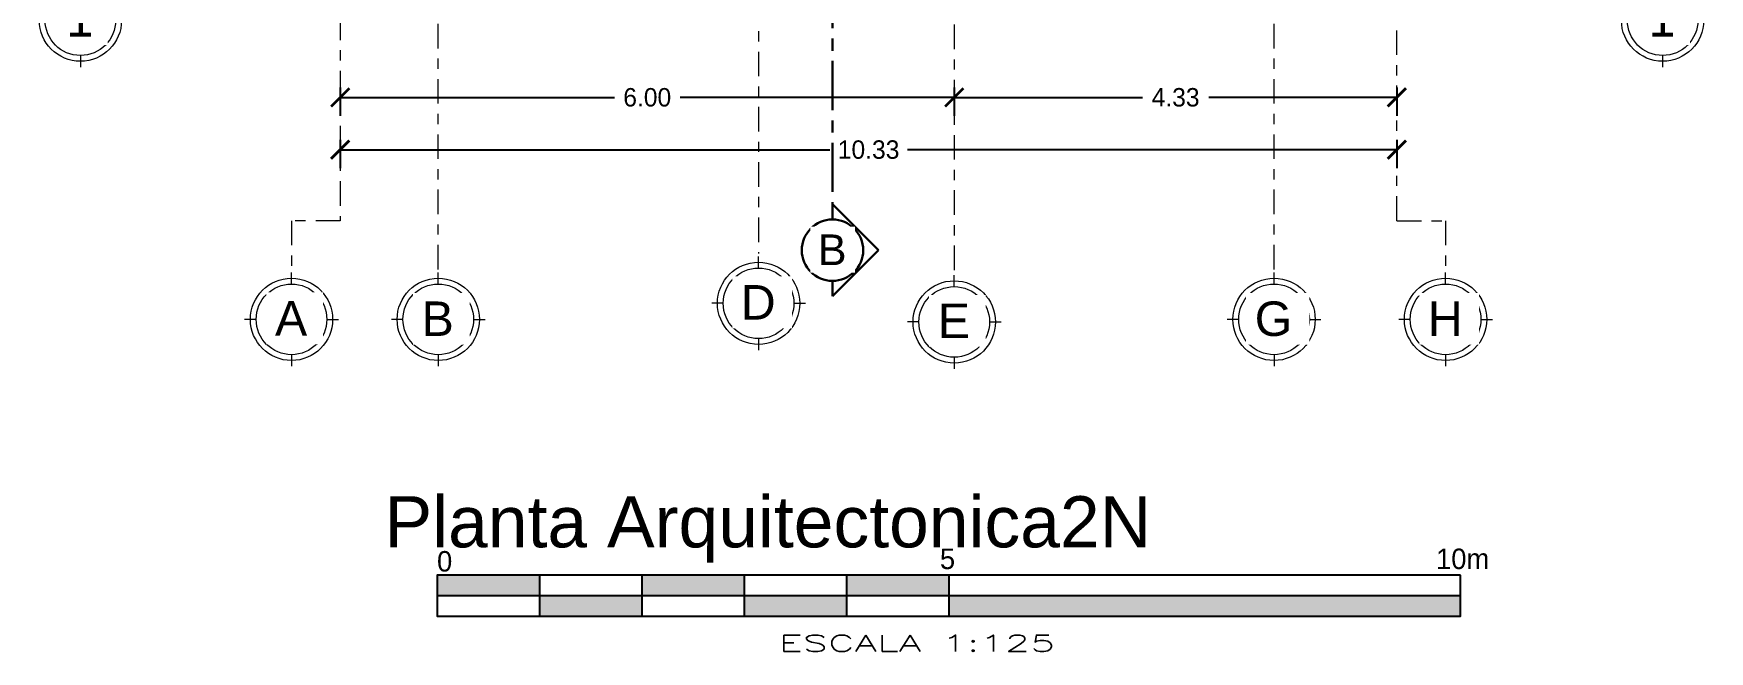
# Model space of a CAD drawing. Header units: millimetres. Extents: x -9559 to 23034, y -7226 to 22400.
# Drawn here: x 197.7 to 214.08, y 29.59 to 35.62 of the extents above; entities that cross this region are included whole.
import ezdxf
from ezdxf.enums import TextEntityAlignment as Align

# ---------------------------------------------------------------- set-up
doc = ezdxf.new("R2010")
doc.units = ezdxf.units.MM
doc.header["$LTSCALE"] = 0.02
doc.linetypes.add('ACAD_ISO08W100', pattern=[36, 24, -3, 6, -3])
doc.linetypes.add('ACAD_ISO10W100', pattern=[18, 12, -3, 0, -3])
for name, color, linetype, lineweight in [('A-ANNO-DIMS', 251, 'Continuous', 9), ('G-ANNO-SYMB', 111, 'Continuous', 9), ('G-Linea Corte', 250, 'ACAD_ISO08W100', 30), ('S-GRID', 253, 'ACAD_ISO10W100', 5), ('S-GRID-IDEN', 253, 'Continuous', 9)]:
    doc.layers.add(name, color=color, linetype=linetype, lineweight=lineweight)
doc.styles.add('ARIAL', font='arial.ttf')
doc.styles.add('Arial_6', font='arial.ttf', dxfattribs={"height": 0.3375})
doc.styles.add('CUADROS', font='arial.ttf')
doc.styles.add('ROMANS', font='', dxfattribs={"width": 0.8})
doc.styles.add('SIM1', font='SIMPLEX.shx', dxfattribs={"width": 1.1, "height": 0.25})
doc.styles.get("Standard").update_dxf_attribs({"font": 'GOTHIC.TTF'})
doc.styles.get('ROMANS').set_extended_font_data('VNI-Avo')
doc.dimstyles.get("Standard").update_dxf_attribs({"dimtxt": 0.18, "dimasz": 0.18, "dimexe": 0.18, "dimexo": 0.0625, "dimgap": 0.09, "dimtad": 0, "dimzin": 3, "dimdsep": 46, "dimtxsty": 'Standard', "dimblk": 'ARCHTICK', "dimcen": 0.09, "dimadec": 0, "dimazin": 0, "dimtfac": 1, "dimtofl": 0, "dimtmove": 0, "dimatfit": 3, "dimldrblk": 'ARCHTICK', "dimfxl": 1, "dimtolj": 1, "dimtzin": 0, "dimarcsym": 0})

# ---------------------------------------------------------------- blocks, each defined once
blk = doc.blocks.new('Sección - Extremo inicial de sección-147266-Nivel 2')
at = {"layer": 'G-Linea Corte', "linetype": 'Continuous'}
for p, q in [((-0.006, 0.00598), (-0.012, 0)), ((0, 0), (-0.006, 0.00598)), ((-0.012, 0), (-0.01, 0)), ((-0.002, 0), (0, 0))]:
    blk.add_line(p, q, dxfattribs=at)
blk.add_circle((-0.006, 0), 0.004, dxfattribs=at)
blk.add_arc((-0.006, 0), 0.004, 0, 180, dxfattribs=at)
blk = doc.blocks.new('Rejilla - Extremo inicial de rejilla - Círculo-11506-Nivel 2')
at = {"ltscale": 0.2}
for p, q in [((0, 0.0046), (0, 0.00611)), ((-0.0046, 0), (-0.00611, 0)), ((0.0046, 0), (0.00611, 0)), ((0, -0.0046), (0, -0.00611))]:
    blk.add_line(p, q, dxfattribs=at)
for radius in [0.00536, 0.0046]:
    blk.add_circle((0, 0), radius, dxfattribs=at)
blk = doc.blocks.new('_ArchTick')
at = {"color": 0, "linetype": 'ByBlock', "const_width": 0.15}
blk.add_lwpolyline([(-0.5, -0.5), (0.5, 0.5)], dxfattribs=at)
blk = doc.blocks.new('*D358')
at = {"layer": 'A-ANNO-DIMS', "color": 0, "lineweight": -2, "transparency": 16777216}
for p, q in [((200.699, 34.586), (200.699, 34.309)), ((211.024, 34.586), (211.024, 34.309)), ((200.699, 34.489), (205.482, 34.489)), ((211.024, 34.489), (206.241, 34.489))]:
    blk.add_line(p, q, dxfattribs=at)
at = {"layer": 'A-ANNO-DIMS', "color": 0, "lineweight": -2, "transparency": 16777216, "xscale": 0.18, "yscale": 0.18, "zscale": 0.18, "rotation": 180}
blk.add_blockref('_ArchTick', (200.699, 34.489), dxfattribs=at)
at = {"layer": 'A-ANNO-DIMS', "color": 0, "lineweight": -2, "transparency": 16777216, "xscale": 0.18, "yscale": 0.18, "zscale": 0.18}
blk.add_blockref('_ArchTick', (211.024, 34.489), dxfattribs=at)
at = {"layer": 'A-ANNO-DIMS', "color": 0, "transparency": 16777216, "insert": (205.862, 34.489), "char_height": 0.18, "width": 0.7805, "attachment_point": 5}
blk.add_mtext('\\A1;10.33', dxfattribs=at)
blk = doc.blocks.new('*D359')
at = {"layer": 'A-ANNO-DIMS', "color": 0, "lineweight": -2, "transparency": 16777216}
for p, q in [((200.699, 35.096), (200.699, 34.82)), ((206.699, 35.096), (206.699, 34.82)), ((200.699, 35), (203.378, 35)), ((206.699, 35), (204.02, 35))]:
    blk.add_line(p, q, dxfattribs=at)
at = {"layer": 'A-ANNO-DIMS', "color": 0, "lineweight": -2, "transparency": 16777216, "xscale": 0.18, "yscale": 0.18, "zscale": 0.18, "rotation": 180}
blk.add_blockref('_ArchTick', (200.699, 35), dxfattribs=at)
at = {"layer": 'A-ANNO-DIMS', "color": 0, "lineweight": -2, "transparency": 16777216, "xscale": 0.18, "yscale": 0.18, "zscale": 0.18}
blk.add_blockref('_ArchTick', (206.699, 35), dxfattribs=at)
at = {"layer": 'A-ANNO-DIMS', "color": 0, "transparency": 16777216, "insert": (203.699, 35), "char_height": 0.18, "width": 0.60745, "attachment_point": 5}
blk.add_mtext('\\A1;6.00', dxfattribs=at)
blk = doc.blocks.new('*D360')
at = {"layer": 'A-ANNO-DIMS', "color": 0, "lineweight": -2, "transparency": 16777216}
for p, q in [((206.699, 35.096), (206.699, 34.82)), ((211.024, 35.096), (211.024, 34.82)), ((206.699, 35), (208.537, 35)), ((211.024, 35), (209.187, 35))]:
    blk.add_line(p, q, dxfattribs=at)
at = {"layer": 'A-ANNO-DIMS', "color": 0, "lineweight": -2, "transparency": 16777216, "xscale": 0.18, "yscale": 0.18, "zscale": 0.18, "rotation": 180}
blk.add_blockref('_ArchTick', (206.699, 35), dxfattribs=at)
at = {"layer": 'A-ANNO-DIMS', "color": 0, "lineweight": -2, "transparency": 16777216, "xscale": 0.18, "yscale": 0.18, "zscale": 0.18}
blk.add_blockref('_ArchTick', (211.024, 35), dxfattribs=at)
at = {"layer": 'A-ANNO-DIMS', "color": 0, "transparency": 16777216, "insert": (208.862, 35), "char_height": 0.18, "width": 0.60745, "attachment_point": 5}
blk.add_mtext('\\A1;4.33', dxfattribs=at)

msp = doc.modelspace()

# ---------------------------------------------------------------- linework, layer by layer
msp.add_lwpolyline([(211.645, 30.332), (201.645, 30.332), (201.645, 29.932), (211.645, 29.932)], close=True)
for points in [[(202.645, 30.332), (202.645, 29.932)], [(203.645, 30.332), (203.645, 29.932)], [(203.645, 30.332), (203.645, 29.932)], [(204.645, 30.332), (204.645, 29.932)], [(205.645, 30.332), (205.645, 29.932)], [(206.645, 30.332), (206.645, 29.932)], [(201.645, 30.132), (211.645, 30.132)]]:
    msp.add_lwpolyline(points)
for points in [[(201.645, 30.132), (202.645, 30.132), (201.645, 30.332), (202.645, 30.332)], [(203.645, 30.132), (204.645, 30.132), (203.645, 30.332), (204.645, 30.332)], [(205.645, 30.132), (206.645, 30.132), (205.645, 30.332), (206.645, 30.332)], [(202.645, 29.932), (203.645, 29.932), (202.645, 30.132), (203.645, 30.132)], [(204.645, 29.932), (205.645, 29.932), (204.645, 30.132), (205.645, 30.132)], [(206.645, 29.932), (211.645, 29.932), (206.645, 30.132), (211.645, 30.132)]]:
    msp.add_solid(points)
at = {"layer": 'G-Linea Corte'}
msp.add_line((205.509, 41.756), (205.509, 33.957), dxfattribs=at)
at = {"layer": 'S-GRID'}
for p, q in [((204.787, 55.967), (204.787, 33.475)), ((201.657, 33.319), (201.657, 55.717)), ((206.699, 55.692), (206.699, 33.294)), ((209.824, 33.319), (209.824, 55.717)), ((200.699, 55.241), (200.699, 33.795)), ((211.024, 33.795), (211.024, 55.241)), ((200.223, 33.795), (200.223, 33.319)), ((200.699, 33.795), (200.223, 33.795)), ((211.024, 33.795), (211.5, 33.795)), ((211.5, 33.795), (211.5, 33.319))]:
    msp.add_line(p, q, dxfattribs=at)

# ---------------------------------------------------------------- block references
at = {"layer": 'G-ANNO-SYMB', "extrusion": (0, 0, -1), "xscale": 74.99999999999996, "yscale": 74.99999999999996, "zscale": 74.99999999999996, "rotation": 90.00000000000053}
msp.add_blockref('Sección - Extremo inicial de sección-147266-Nivel 2', (-205.509, 33.957), dxfattribs=at)
at = {"layer": 'S-GRID-IDEN', "xscale": 74.99999999999996, "yscale": 74.99999999999996, "zscale": 74.99999999999996}
for p, rotation in [((198.16, 35.755), 269.9999999999994), ((213.621, 35.755), 269.9999999999994), ((204.787, 32.988), 180), ((200.223, 32.831), 180), ((206.699, 32.806), 180)]:
    msp.add_blockref('Rejilla - Extremo inicial de rejilla - Círculo-11506-Nivel 2', p, dxfattribs=dict(at, rotation=rotation))
for p in [(201.657, 32.831), (209.824, 32.831), (211.5, 32.831)]:
    msp.add_blockref('Rejilla - Extremo inicial de rejilla - Círculo-11506-Nivel 2', p, dxfattribs=at)

# ---------------------------------------------------------------- texts
at = {"style": 'CUADROS'}
msp.add_text('Planta Arquitectonica2N', height=0.5, dxfattribs=at).set_placement((204.878, 30.853), align=Align.MIDDLE_CENTER)
at = {"style": 'ROMANS'}
for s, p in [('0', (201.645, 30.367)), ('5', (206.559, 30.391)), ('10m', (211.407, 30.391))]:
    msp.add_text(s, height=0.2, rotation=360, dxfattribs=at).set_placement(p)
at = {"style": 'SIM1', "width": 1.8}
msp.add_text('ESCALA 1:125', height=0.16, dxfattribs=at).set_placement((206.335, 29.666), align=Align.MIDDLE)

# ---------------------------------------------------------------- dimensions: what is measured, and where the dimension line sits
at = {"layer": 'A-ANNO-DIMS'}
for base, p1, p2, picture, middle in [((206.699, 35), (200.699, 35.159), (206.699, 35.159), '*D359', (203.699, 35)), ((211.024029169, 34.999647766), (206.699029169, 35.158746792), (211.024029169, 35.158746792), '*D360', (208.861529169, 34.999647766)), ((211.024029169, 34.488934367), (200.699029169, 34.648033392), (211.024029169, 34.648033392), '*D358', (205.861529169, 34.488934367))]:
    dim = msp.add_linear_dim(base=base, p1=p1, p2=p2, dimstyle='Standard', dxfattribs=at)
    dim.commit()
    dim.dimension.update_dxf_attribs({"geometry": picture, "text_midpoint": middle})

# ---------------------------------------------------------------- next in the draw order: texts
at = {"layer": 'S-GRID', "insert": (205.367, 33.661), "char_height": 0.3, "width": 0.28861, "attachment_point": 1, "style": 'ARIAL', "bg_fill": 3, "box_fill_scale": 1.25, "bg_fill_color": 256, "bg_fill_true_color": 13158600, "bg_fill_transparency": 0}
msp.add_mtext('B', dxfattribs=at)
at = {"layer": 'S-GRID-IDEN', "char_height": 0.337, "attachment_point": 1, "style": 'Arial_6', "bg_fill": 3, "box_fill_scale": 1.25, "bg_fill_color": 256, "bg_fill_true_color": 13158600, "bg_fill_transparency": 0}
for s, insert, width in [('1', (198.024, 35.932), 0.31867), ('1', (213.485, 35.932), 0.31867), ('D', (204.614, 33.166), 0.41487), ('A', (200.062, 33.01), 0.38481), ('B', (201.495, 33.006), 0.38481), ('G', (209.635, 33.006), 0.45095), ('H', (211.327, 33.006), 0.41487), ('E', (206.538, 32.985), 0.38481)]:
    msp.add_mtext(s, dxfattribs=dict(at, insert=insert, width=width))

doc.saveas('drawing.dxf')
